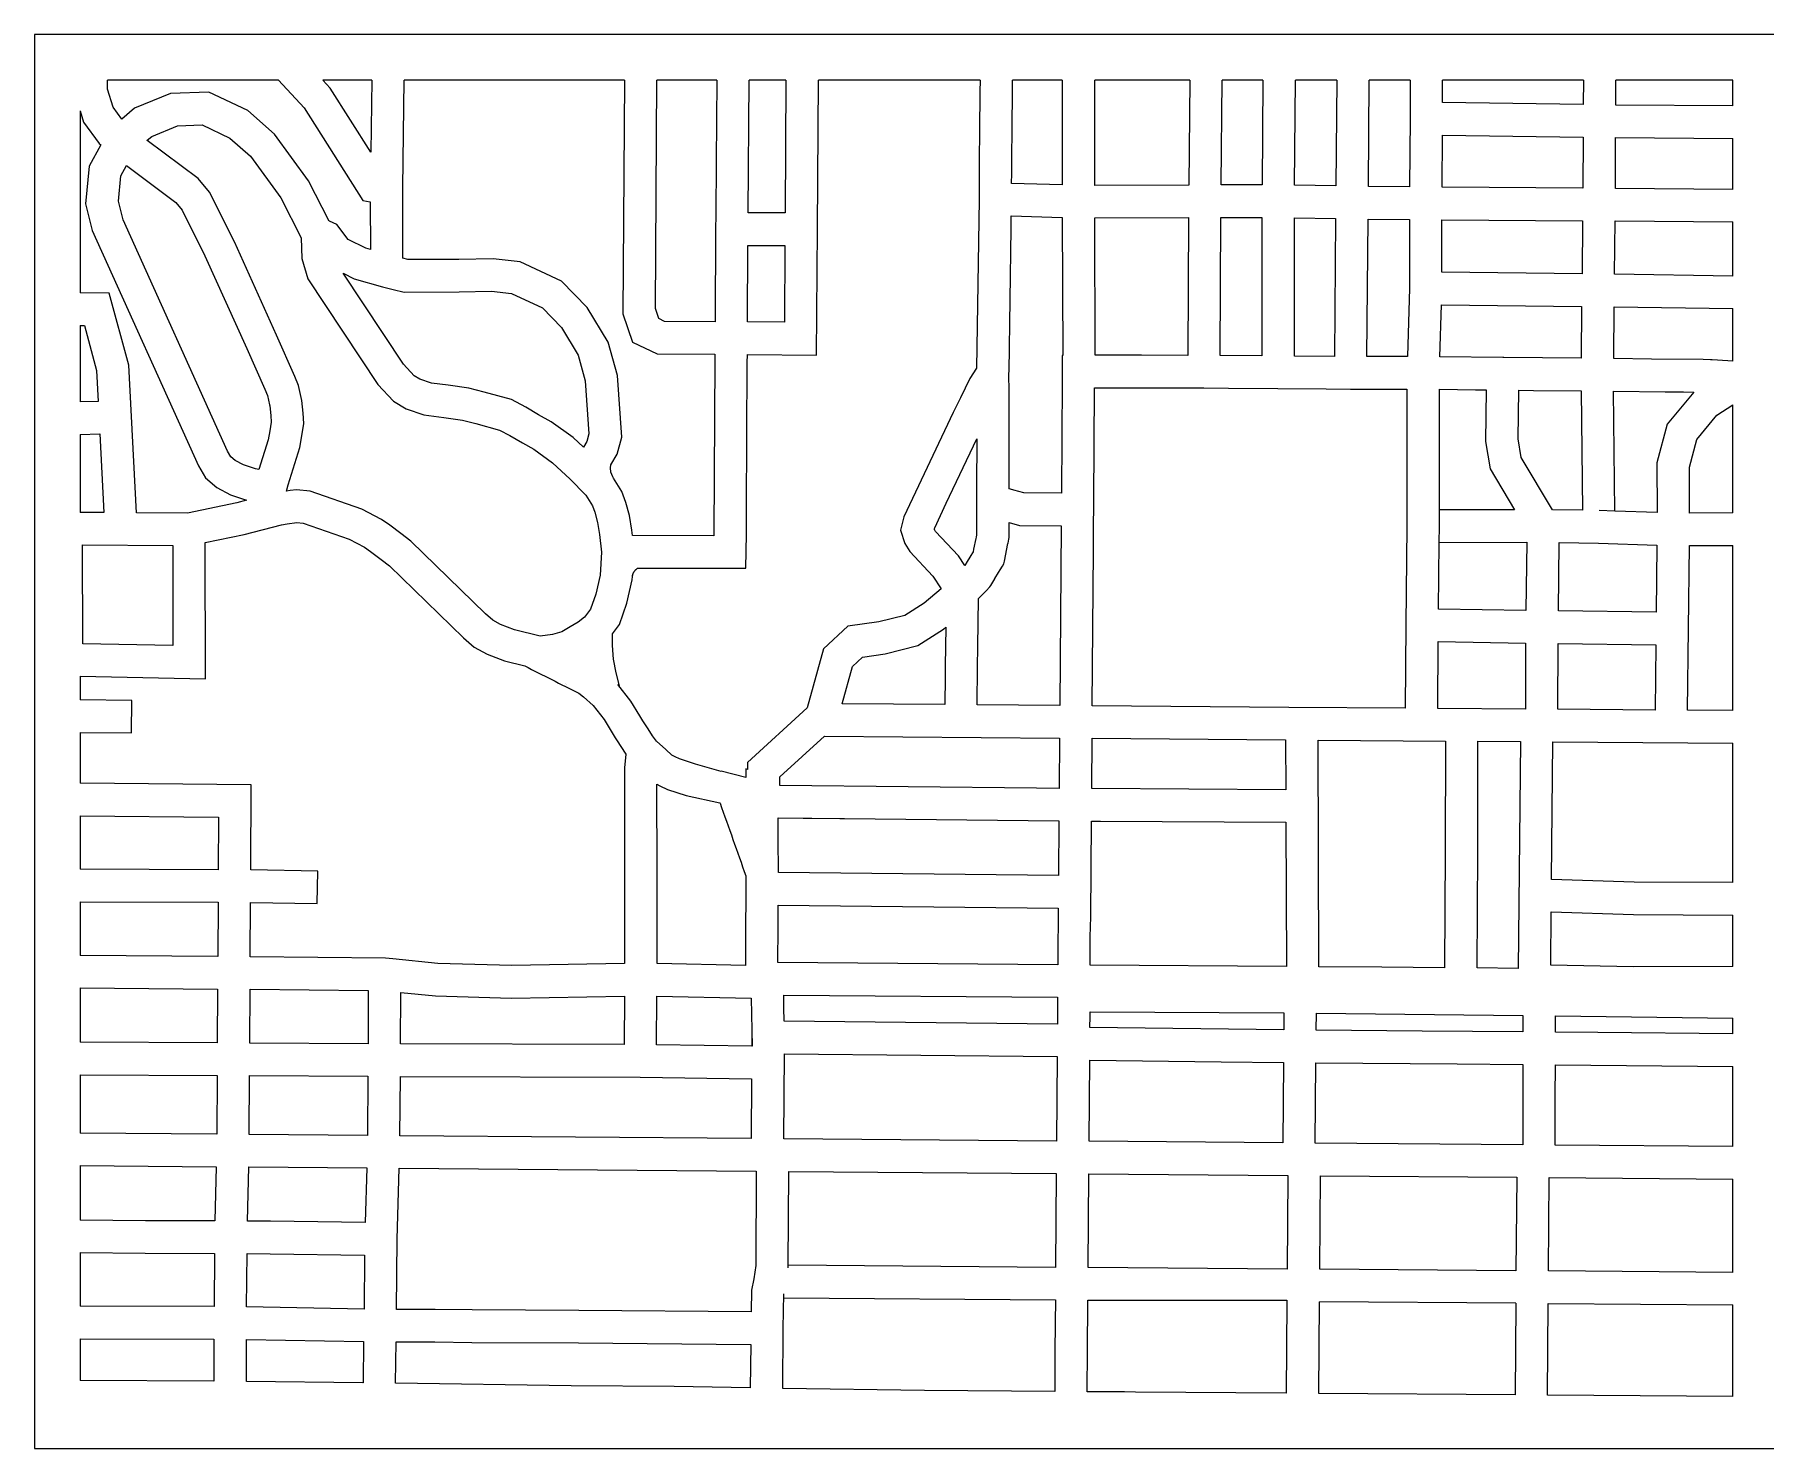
# Model space of a CAD drawing. Header units: millimetres. Extents: x 695 to 1227, y -703 to -486.
# Drawn here: x 694.9 to 960.9, y -703.2 to -486 of the extents above; entities that cross this region are included whole.
import ezdxf

# ---------------------------------------------------------------- set-up
doc = ezdxf.new("R2010")
doc.units = ezdxf.units.MM
doc.layers.add('Laser$Cut', color=1, linetype='Continuous', true_color=0xff0000)
doc.layers.add('Laser$Outline', color=3, linetype='Continuous', true_color=0x00ff00)

msp = doc.modelspace()

# ---------------------------------------------------------------- linework, layer by layer
at = {"layer": 'Laser$Cut'}
for p, q in [((740.36, -494.16), (739.24, -492.95)), ((746.59, -504.01), (740.36, -494.16)), ((746.75, -492.95), (746.59, -504.01)), ((751.51, -509.5), (751.75, -492.95)), ((785.58, -492.95), (785.36, -528.84)), ((746.59, -504.01), (746.59, -504.01)), ((751.54, -520.32), (751.51, -509.5)), ((752.29, -520.51), (751.54, -520.32)), ((751.54, -520.32), (751.54, -520.32)), ((760.16, -520.48), (752.29, -520.51)), ((765.41, -520.38), (760.16, -520.48)), ((768.19, -520.7), (765.41, -520.38)), ((769.58, -520.86), (768.19, -520.7)), ((775.93, -523.81), (769.58, -520.86)), ((779.88, -527.89), (775.93, -523.81)), ((783.1, -533.2), (779.88, -527.89)), ((785.36, -528.84), (786.82, -533.21)), ((784.51, -538.32), (783.1, -533.2)), ((786.82, -533.21), (790.64, -535)), ((790.64, -535), (799.48, -535.06)), ((799.48, -535.91), (799.34, -562.62)), ((799.48, -535.06), (799.48, -535.91)), ((785.17, -547.8), (784.51, -538.32)), ((784.45, -550.39), (785.17, -547.8)), ((783.48, -552.06), (784.45, -550.39)), ((783.42, -552.53), (783.48, -552.06)), ((783.49, -553.15), (783.42, -552.53)), ((783.8, -553.91), (783.49, -553.15)), ((783.9, -554.07), (783.8, -553.91)), ((785.21, -556.15), (783.9, -554.07)), ((785.82, -557.82), (785.21, -556.15)), ((786.36, -559.85), (785.82, -557.82)), ((732.89, -561.26), (733.74, -561.1)), ((733.74, -561.1), (735.24, -560.91)), ((735.24, -560.91), (736.19, -561)), ((736.19, -561), (743.27, -563.47)), ((786.72, -562.07), (786.36, -559.85)), ((721.17, -564), (727.15, -562.74)), ((727.15, -562.74), (732.89, -561.26)), ((743.27, -563.47), (745.66, -564.7)), ((786.81, -562.92), (786.72, -562.07)), ((799.33, -562.93), (786.81, -562.92)), ((799.34, -562.71), (799.33, -562.93)), ((799.34, -562.62), (799.34, -562.71)), ((721.2, -584.93), (721.17, -564)), ((745.66, -564.7), (746.55, -565.34)), ((746.55, -565.34), (748.18, -566.58)), ((748.18, -566.58), (749.46, -567.57)), ((749.46, -567.57), (760.86, -578.61)), ((760.86, -578.61), (762.51, -580.06)), ((762.51, -580.06), (764.47, -581.11)), ((764.47, -581.11), (767.17, -582.15)), ((767.17, -582.15), (770.26, -582.94)), ((701.94, -584.52), (721.2, -584.93)), ((778.59, -587.14), (779.32, -587.69)), ((779.32, -587.69), (780.77, -589.04)), ((709.89, -588.23), (701.94, -588.16)), ((709.85, -593.22), (709.89, -588.23)), ((780.77, -589.04), (782.46, -591.19)), ((701.94, -593.16), (709.85, -593.22)), ((782.46, -591.19), (784.17, -593.99)), ((784.17, -593.99), (784.46, -594.44)), ((784.46, -594.44), (785.02, -595.34)), ((785.02, -595.34), (785.8, -596.5)), ((785.8, -596.5), (785.58, -598.6)), ((728.24, -601.23), (701.94, -600.96)), ((785.58, -598.6), (785.59, -599.82)), ((785.59, -599.82), (785.59, -600.47)), ((785.59, -600.47), (785.62, -615.47)), ((790.62, -614.68), (790.59, -601.1)), ((790.59, -601.1), (790.59, -601.1)), ((790.59, -601.1), (791.05, -601.37)), ((728.17, -614.29), (728.24, -601.23)), ((791.05, -601.37), (792.23, -601.91)), ((792.23, -601.91), (795.08, -602.83)), ((795.08, -602.83), (800.27, -603.96)), ((800.27, -603.96), (800.28, -604.01)), ((738.45, -614.45), (728.17, -614.29)), ((738.37, -619.45), (738.45, -614.45)), ((785.62, -615.47), (785.62, -617.56)), ((790.61, -628.67), (790.62, -615.47)), ((790.62, -615.47), (790.62, -614.68)), ((804.25, -615.21), (804.26, -617.17)), ((728.09, -627.62), (728.14, -619.29)), ((728.14, -619.29), (738.37, -619.45)), ((785.62, -617.56), (785.61, -628.66)), ((804.26, -617.17), (804.2, -624.41)), ((804.2, -624.41), (804.17, -628.97)), ((748.87, -627.83), (728.09, -627.62)), ((749.97, -627.94), (748.87, -627.83)), ((756.9, -628.66), (749.97, -627.94)), ((768.27, -628.97), (756.9, -628.66)), ((785.61, -628.66), (768.27, -628.97)), ((790.61, -628.67), (790.61, -628.67)), ((804.17, -628.97), (790.61, -628.67)), ((804.17, -628.97), (804.17, -628.97)), ((804.17, -628.97), (804.17, -628.97)), ((785.59, -633.66), (785.54, -641.12)), ((790.54, -641.16), (790.59, -633.67)), ((856.86, -675.38), (856.96, -660.97)), ((856.96, -660.97), (887.56, -661.22)), ((887.56, -661.22), (887.45, -675.6)), ((892.44, -675.64), (892.56, -661.26)), ((892.56, -661.26), (922.72, -661.5)), ((922.72, -661.5), (922.61, -675.86)), ((856.76, -688.44), (856.82, -680.38)), ((887.41, -680.6), (887.29, -694.69)), ((887.41, -680.38), (887.41, -680.6)), ((892.29, -694.72), (892.4, -680.64)), ((922.58, -680.86), (922.47, -694.94)), ((856.73, -690.76), (856.76, -688.44)), ((856.72, -691.71), (856.73, -690.76)), ((856.71, -694.46), (856.72, -691.71)), ((862.46, -694.49), (856.71, -694.46)), ((864.13, -694.52), (862.46, -694.49)), ((887.29, -694.69), (864.13, -694.52)), ((922.47, -694.94), (892.29, -694.72))]:
    msp.add_line(p, q, dxfattribs=at)
for points in [[(732.43, -492.95), (736.38, -497.22), (745.38, -511.44), (746.51, -511.62), (746.52, -511.62), (746.54, -518.97), (746.54, -518.97), (746.54, -518.97), (745.86, -518.78), (743.13, -517.42), (741.41, -515.14), (740.27, -514.62), (740.23, -514.61), (737.05, -508.4), (731.82, -501.22), (727.73, -497.63), (721.69, -494.78), (715.83, -495.02), (710.31, -497.27), (708.33, -498.96), (708.33, -498.96), (706.99, -497.12), (706.15, -494.33), (706.16, -492.95)], [(732.43, -492.95), (706.16, -492.95)], [(746.75, -492.95), (739.24, -492.95)], [(785.58, -492.95), (751.75, -492.95)], [(840.24, -492.95), (840.23, -494.76), (840.17, -500.81), (840.13, -505.12), (840.09, -510.06), (840.08, -511.29), (839.7, -537.22), (839.7, -537.22), (838.65, -538.79), (837.23, -541.73), (836.13, -544), (828.55, -560.01), (828, -562.1), (828.66, -564.14), (829.46, -565.38), (832.99, -569.13), (834.24, -571.08), (831.63, -573.28), (828.68, -575.18), (824.71, -576.18), (819.93, -576.84), (816.19, -580.33), (813.66, -589.36), (804.5, -597.76), (804.49, -598.87), (804.27, -598.75), (804.25, -600.06), (800.46, -599.12), (800.46, -599.17), (800.46, -599.17), (796.51, -598.04), (794.04, -597.24), (793.36, -596.93), (792.86, -596.63), (791.95, -595.8), (790.53, -594.49), (790.53, -594.49), (789.92, -593.67), (789.21, -592.61), (788.42, -591.36), (787.96, -590.6), (786.57, -588.33), (784.57, -585.79)], [(787.6, -567.92), (804.22, -567.93), (804.33, -562.69), (804.35, -558.93), (804.47, -536.36), (804.48, -535.1), (815.13, -535.19), (815.28, -515.85), (815.41, -492.95)], [(799.78, -492.95), (799.68, -505.46), (799.61, -513.74), (799.59, -515.81), (799.51, -530.06), (791.77, -530.01), (790.88, -529.59), (790.36, -528.04), (790.58, -492.95)], [(799.78, -492.95), (790.58, -492.95)], [(810.41, -492.95), (810.29, -513.33), (810.29, -513.33), (804.61, -513.33), (804.61, -513.33), (804.78, -492.95)], [(810.41, -492.95), (804.78, -492.95)], [(840.24, -492.95), (815.41, -492.95)], [(852.86, -492.95), (852.86, -501.4), (852.86, -509.04), (845.1, -508.8), (845.1, -508.8), (845.11, -507.29), (845.13, -505.17), (845.18, -500.19), (845.22, -494.8), (845.24, -492.95)], [(852.86, -492.95), (845.24, -492.95)], [(872.46, -492.95), (857.87, -492.95)], [(872.46, -492.95), (872.31, -509.06), (857.89, -509.12), (857.87, -502.14), (857.87, -492.95)], [(883.71, -492.95), (883.59, -509.04), (877.31, -509.05), (877.46, -492.95)], [(883.71, -492.95), (877.46, -492.95)], [(895.06, -492.95), (894.92, -509.2), (888.59, -509.09), (888.59, -509.08), (888.7, -492.95)], [(895.06, -492.95), (888.7, -492.95)], [(906.34, -492.95), (906.35, -498.83), (906.26, -509.36), (899.92, -509.28), (899.92, -509.28), (900.06, -492.95)], [(906.34, -492.95), (900.06, -492.95)], [(932.96, -492.95), (911.34, -492.95)], [(932.96, -492.95), (932.93, -496.71), (911.34, -496.38), (911.34, -496.38), (911.34, -492.95)], [(955.94, -496.89), (937.93, -496.77), (937.96, -492.95)], [(955.94, -496.89), (955.94, -492.95), (937.96, -492.95)], [(701.94, -497.67), (701.94, -525.62)], [(701.94, -497.67), (702.46, -499.38), (704.86, -502.68), (705.09, -502.88), (705.1, -502.88), (703.31, -506.17), (702.76, -511.95), (703.8, -516.04), (720.13, -552.22), (721.19, -554.04), (722.93, -555.53), (725.05, -556.66), (727.51, -557.48), (727.52, -557.48), (727.51, -557.49), (726.01, -557.87), (718.43, -559.47), (710.61, -559.42), (710.61, -559.42), (709.41, -536.72), (706.41, -525.65), (701.94, -525.62)], [(955.94, -509.73), (937.88, -509.58), (937.9, -501.77), (955.94, -501.89)], [(955.94, -509.73), (955.94, -501.89)], [(955.94, -523.06), (937.75, -522.77), (937.75, -522.77), (937.84, -514.58), (955.94, -514.73)], [(955.94, -523.06), (955.94, -514.73)], [(955.94, -536.14), (953.6, -535.97), (952.75, -535.91), (952.49, -535.9), (951.4, -535.88), (943.45, -535.79), (937.63, -535.73), (937.7, -527.77), (955.94, -528.05)], [(955.94, -536.14), (955.94, -528.05)], [(701.94, -530.62), (701.94, -542.37)], [(701.94, -530.62), (702.59, -530.62), (704.47, -537.57), (704.71, -542.3), (701.94, -542.37)], [(857.49, -589.06), (857.49, -589.05), (857.66, -565.2), (857.69, -561.18), (857.7, -560.88), (857.72, -558.94), (857.73, -557.69), (857.85, -540.21), (869.02, -540.22), (874.63, -540.23), (878.41, -540.26), (886, -540.33), (886.03, -540.33), (893.42, -540.37), (897.18, -540.4), (900.84, -540.4), (905.84, -540.4), (905.84, -561.5), (905.66, -576.65), (905.6, -589.44), (887.71, -589.31), (857.49, -589.06)], [(910.81, -563.98), (924.27, -563.94), (924.13, -574.42), (924.13, -574.43), (910.69, -574.21), (910.69, -574.21), (910.69, -574.21), (910.81, -563.98), (910.84, -561.53), (910.84, -558.98), (910.84, -540.43), (916.39, -540.51), (918.04, -540.53), (918.04, -540.53), (917.92, -548.45), (918.66, -552.68), (922.4, -558.95), (910.84, -558.98)], [(937.81, -559.15), (937.62, -540.72), (945.54, -540.81), (948.34, -540.84), (949.95, -540.86), (945.86, -545.79), (944.26, -551.75), (944.3, -559.37), (944.29, -559.37), (937.81, -559.15), (935.4, -559.07)], [(955.94, -559.43), (949.3, -559.45), (949.26, -552.39), (950.4, -548.14), (953.47, -544.44), (955.94, -542.85)], [(955.94, -559.43), (955.94, -542.85)], [(701.94, -547.37), (704.97, -547.29), (704.97, -547.29), (705.6, -559.38), (701.94, -559.36)], [(701.94, -547.37), (701.94, -559.36)], [(955.94, -589.81), (948.99, -589.76), (949.1, -577.24), (949.28, -564.44), (955.94, -564.43)], [(955.94, -589.81), (955.94, -564.43)], [(784.9, -586.21), (784.34, -583.99), (783.89, -581.88), (783.74, -579.79), (783.77, -578.01), (784.82, -576.57), (785.98, -573.31), (786.8, -569.71), (786.83, -569.18), (786.85, -568.99)], [(701.94, -584.52), (701.94, -588.16)], [(701.94, -593.16), (701.94, -600.96)], [(857.45, -594.06), (887.19, -594.3), (887.22, -601.97), (857.4, -601.79), (857.4, -601.79), (857.45, -594.06)], [(955.94, -616.23), (940.77, -616.15), (928.08, -615.74), (928.28, -594.6), (955.94, -594.81)], [(955.94, -616.23), (955.94, -594.81)], [(701.94, -605.95), (701.94, -614.19)], [(701.94, -605.95), (723.21, -606.17), (723.17, -614.25), (701.94, -614.19)], [(701.94, -619.18), (701.94, -627.43)], [(701.94, -619.18), (723.14, -619.24), (723.09, -627.58), (701.94, -627.43)], [(955.94, -629.14), (940.61, -629.16), (927.95, -628.91), (928.03, -620.74), (928.02, -620.74), (940.68, -621.15), (955.94, -621.22)], [(955.94, -629.14), (955.94, -621.22)], [(701.94, -632.42), (701.94, -640.76)], [(701.94, -632.42), (723.06, -632.58), (723.01, -640.85), (701.94, -640.76)], [(785.54, -641.12), (785.53, -641.12), (751.19, -641), (751.21, -633.1), (756.57, -633.65), (768.24, -633.97), (785.59, -633.66)], [(790.59, -633.67), (805.07, -633.99), (805.07, -633.99), (805.21, -641.38), (805.18, -641.38), (790.54, -641.16)], [(955.94, -639.48), (935.17, -639.28), (928.68, -639.22), (928.67, -636.72), (955.94, -637.04)], [(955.94, -639.48), (955.94, -637.04)], [(805.19, -640), (805.18, -641.37), (805.18, -641.38)], [(701.94, -645.76), (701.94, -654.72)], [(701.94, -645.76), (722.97, -645.85), (722.92, -654.89), (722.92, -654.89), (722.92, -654.89), (701.94, -654.72)], [(955.94, -656.77), (928.64, -656.55), (928.64, -656.55), (928.65, -649.19), (928.67, -644.22), (955.94, -644.48)], [(955.94, -656.77), (955.94, -644.48)], [(701.94, -659.71), (701.94, -668.08)], [(701.94, -659.71), (722.84, -659.88), (722.66, -668.21), (711.98, -668.17), (701.94, -668.08)], [(810.75, -675.42), (810.75, -675.02), (810.83, -660.6), (810.83, -660.6), (851.96, -660.93), (851.96, -660.93), (851.86, -675.34), (851.86, -675.34), (810.76, -675.03), (810.75, -675.03)], [(955.94, -676.11), (927.61, -675.9), (927.72, -661.54), (955.94, -661.77)], [(955.94, -676.11), (955.94, -661.77)], [(701.94, -673.08), (701.94, -681.3)], [(701.94, -673.08), (711.95, -673.16), (722.58, -673.21), (722.58, -673.21), (722.52, -681.37), (701.94, -681.3)], [(887.45, -675.6), (856.86, -675.38)], [(922.61, -675.86), (892.44, -675.64)], [(810.08, -680.02), (851.82, -680.34), (851.8, -683.88), (851.76, -688.4), (851.75, -689.38), (851.73, -691.67), (851.72, -693.38), (851.71, -694.42), (851.71, -694.43), (831.68, -694.28), (809.92, -693.93), (810, -684.72), (810.09, -679.39)], [(856.82, -680.38), (887.41, -680.38)], [(922.58, -680.86), (892.4, -680.64)], [(955.94, -695.19), (927.47, -694.98), (927.57, -680.9), (955.94, -681.1)], [(955.94, -695.19), (955.94, -681.1)], [(701.94, -686.3), (701.94, -692.71)], [(701.94, -686.3), (722.5, -686.37), (722.5, -686.37), (722.5, -692.85), (701.94, -692.71)]]:
    msp.add_lwpolyline(points, dxfattribs=at)
for points in [[(712.24, -502.2), (712.24, -502.19), (712.95, -501.59), (716.91, -499.97), (720.67, -499.82), (724.96, -501.85), (728.11, -504.61), (732.78, -511.03), (735.92, -517.15), (735.99, -520.35), (736.91, -523.47), (747.68, -539.68), (750.08, -542.29), (752.05, -543.43), (754.76, -544.38), (757.82, -544.76), (760.7, -545.18), (762.77, -545.69), (766.38, -546.7), (767.96, -547.53), (769.9, -548.69), (771.66, -549.65), (774.53, -551.74), (777.26, -554.27), (779.61, -556.63), (779.67, -556.73), (780.7, -558.36), (781.05, -559.32), (781.47, -560.9), (781.76, -562.74), (782.06, -565.47), (781.84, -569), (781.18, -571.91), (780.36, -574.21), (779.47, -575.43), (778.48, -576.21), (777.26, -576.95), (775.96, -577.68), (774.52, -578.09), (772.62, -578.39), (768.69, -577.38), (766.56, -576.56), (765.38, -575.92), (764.25, -574.94), (752.74, -563.79), (751.23, -562.62), (749.52, -561.31), (748.27, -560.42), (745.25, -558.86), (737.27, -556.09), (735.18, -555.88), (734.19, -556.01), (733.63, -556.08), (733.93, -555.1), (735.71, -549.4), (736.03, -547.6), (736.29, -545.7), (736.22, -544.09), (736.02, -542.14), (735.91, -541.68), (735.49, -539.88), (734.93, -538.48), (732.12, -532.15), (725.64, -517.79), (721.82, -510.15), (720.07, -508.07)], [(932.91, -501.71), (932.88, -509.55), (932.88, -509.55), (911.25, -509.41), (911.32, -501.38)], [(709.06, -506.06), (709.05, -506.06), (716.62, -511.73), (717.61, -512.91), (721.12, -519.94), (727.56, -534.19), (730.33, -540.43), (730.71, -541.39), (731.04, -542.81), (731.08, -542.97), (731.23, -544.45), (731.28, -545.48), (731.1, -546.83), (730.85, -548.21), (729.42, -552.77), (728.89, -552.68), (727.03, -552.05), (725.76, -551.38), (725.09, -550.8), (724.58, -549.93), (708.54, -514.39), (707.82, -511.56), (708.19, -507.66)], [(845.04, -513.8), (852.86, -514.04), (852.87, -514.04), (852.94, -535.24), (852.94, -535.25), (852.94, -535.25), (852.88, -535.25), (852.87, -537.69), (852.86, -539.21), (852.74, -556.4), (852.74, -556.4), (846.98, -556.36), (845.45, -555.95), (845.28, -555.91), (844.71, -555.75), (844.72, -552.96), (844.72, -552.24), (844.73, -546.25), (844.73, -545.62), (844.71, -541.15), (844.71, -540.86), (844.69, -538.01), (844.7, -537.68), (845.01, -515.74)], [(872.28, -514.05), (872.16, -535.23), (865.05, -535.22), (857.94, -535.22), (857.9, -514.29), (857.9, -514.12)], [(877.16, -535.25), (877.27, -514.04), (883.57, -514.04), (883.57, -514.04), (883.55, -535.31), (883.55, -535.31)], [(888.57, -514.08), (894.88, -514.2), (894.71, -535.38), (894.71, -535.38), (888.55, -535.35), (888.55, -535.35)], [(899.88, -514.28), (906.23, -514.35), (906.23, -524.88), (905.92, -535.4), (905.91, -535.4), (902.85, -535.4), (899.71, -535.4)], [(932.85, -514.54), (932.76, -522.7), (932.76, -522.7), (911.23, -522.45), (911.23, -514.4)], [(804.57, -518.33), (810.26, -518.33), (810.17, -530.15), (804.51, -530.1), (804.51, -530.1)], [(742.34, -522.61), (744.04, -523.45), (748.41, -524.71), (750.06, -525.11), (751.71, -525.5), (760.21, -525.48), (765.17, -525.39), (768.21, -525.74), (772.98, -527.95), (775.9, -530.96), (778.47, -535.2), (779.55, -539.16), (780.12, -547.29), (779.8, -548.44), (779.28, -549.33), (777.71, -547.87), (774.34, -545.42), (772.38, -544.35), (770.41, -543.17), (768.24, -542.03), (764.04, -540.86), (761.66, -540.27), (758.49, -539.81), (755.92, -539.49), (754.14, -538.87), (753.25, -538.35), (751.63, -536.59)], [(910.91, -535.44), (910.91, -535.43), (911.15, -527.45), (932.7, -527.7), (932.63, -535.68), (920.74, -535.57), (920.61, -535.57)], [(932.63, -540.67), (932.81, -559.03), (928.23, -558.96), (923.42, -550.91), (922.93, -548.06), (923.04, -540.59), (925.28, -540.61)], [(837.9, -567.51), (837.9, -567.52), (836.95, -566.04), (833.41, -562.29), (833.22, -561.98), (833.21, -561.95), (833.27, -561.73), (835.05, -557.95), (839.73, -548.07), (839.73, -551.4), (839.72, -552.23), (839.72, -556.81), (839.71, -557.68), (839.72, -561.95), (839.72, -562.73), (839.71, -562.79), (839.64, -563.15), (839.59, -563.35), (839.26, -564.99), (839.17, -565.42), (839.07, -565.59), (838.83, -565.98), (838.68, -566.23), (838.28, -566.88), (838.27, -566.91)], [(852.49, -589.02), (839.81, -588.91), (839.81, -588.9), (839.87, -583.06), (839.91, -580.01), (840.02, -572.6), (840.02, -572.6), (840.59, -572), (841.17, -571.4), (841.75, -570.8), (841.89, -570.56), (842.51, -569.55), (842.53, -569.51), (843.1, -568.58), (843.33, -568.2), (843.67, -567.64), (843.9, -567.27), (843.98, -566.84), (844.53, -564.15), (844.55, -564.07), (844.67, -563.48), (844.72, -563.23), (844.72, -562.98), (844.72, -560.93), (846.31, -561.35), (852.69, -561.4), (852.69, -561.4)], [(702.29, -564.36), (702.29, -564.36), (716.18, -564.46), (716.19, -579.82), (702.33, -579.53)], [(929.12, -574.5), (929.13, -574.5), (929.26, -563.97), (935.27, -564.07), (944.28, -564.37), (944.14, -574.68), (944.14, -574.68), (944.13, -574.68)], [(834.81, -588.87), (819.03, -588.74), (819.03, -588.74), (820.62, -583.02), (822.18, -581.57), (825.67, -581.09), (830.69, -579.82), (834.6, -577.31), (834.96, -577.01), (834.88, -583), (834.86, -584.61), (834.81, -588.87)], [(910.65, -579.2), (924.09, -579.42), (924.06, -589.58), (910.6, -589.48)], [(929.08, -579.49), (929.09, -579.5), (944.08, -579.68), (944.08, -579.68), (944.08, -579.68), (943.99, -589.72), (929.05, -589.61)], [(852.45, -594.02), (852.4, -601.74), (852.4, -601.75), (848.93, -601.71), (809.47, -601.3), (809.48, -599.97), (816.31, -593.72)], [(892.19, -594.34), (911.76, -594.48), (911.73, -611.47), (911.62, -629.31), (902, -629.24), (892.33, -629.15), (892.33, -629.14)], [(916.62, -629.35), (916.62, -629.35), (916.62, -629.34), (916.73, -611.49), (916.76, -594.52), (923.29, -594.56), (922.95, -629.41)], [(819.43, -606.4), (852.36, -606.75), (852.3, -615.14), (852.3, -615.15), (809.25, -614.7), (809.23, -609.48), (809.23, -606.29), (813.08, -606.33), (814.38, -606.35), (818.7, -606.39), (819.41, -606.4)], [(857.19, -624.55), (857.25, -621.48), (857.36, -606.79), (858.76, -606.8), (887.24, -606.97), (887.33, -629.11), (857.18, -628.89), (857.18, -628.89), (857.18, -628.88), (857.19, -626.47)], [(852.19, -628.84), (852.19, -628.85), (809.17, -628.52), (809.18, -627.13), (809.2, -624.45), (809.23, -619.7), (852.26, -620.15), (852.24, -623.75), (852.2, -624.36), (852.19, -627.95)], [(728, -640.88), (728.05, -632.62), (746.22, -632.8), (746.19, -640.97), (746.19, -640.98)], [(810.07, -634.36), (810.06, -633.53), (852.16, -633.85), (852.16, -633.85), (852.13, -637.97), (810.14, -637.53), (810.1, -635.42), (810.08, -634.39), (810.07, -634.37)], [(886.93, -636.23), (886.91, -638.87), (857.13, -638.51), (857.14, -636.81), (857.14, -636.06)], [(891.9, -638.92), (891.93, -636.27), (923.67, -636.67), (923.68, -639.17), (923.68, -639.18), (923.67, -639.18), (908.18, -639.05)], [(852.1, -642.96), (852, -655.93), (810.07, -655.59), (810.17, -642.53), (852.1, -642.96)], [(857, -655.97), (857.09, -643.51), (877.31, -643.75), (886.86, -643.87), (886.87, -643.87), (886.77, -656.21), (886.77, -656.21)], [(727.91, -654.92), (727.97, -645.88), (746.16, -645.98), (746.17, -645.98), (746.09, -655.07), (727.92, -654.93), (727.91, -654.93)], [(805.14, -646.37), (805.08, -655.55), (751.09, -655.12), (751.16, -646), (788, -646.12)], [(891.77, -656.25), (891.77, -656.25), (891.86, -643.92), (913.56, -644.09), (923.67, -644.17), (923.65, -649.17), (923.64, -656.51), (923.64, -656.51)], [(727.84, -659.92), (746, -660.07), (746, -660.07), (745.72, -668.45), (731.17, -668.25), (727.65, -668.24)], [(805.05, -682.17), (805.05, -682.18), (778.58, -681.96), (762.19, -681.87), (756.48, -681.8), (750.57, -681.8), (750.64, -671.03), (750.99, -660.11), (805.83, -660.56), (805.83, -660.55), (805.76, -675.05), (805.46, -677.08), (805.1, -678.85)], [(727.52, -681.41), (727.58, -673.23), (731.13, -673.25), (745.63, -673.45), (745.57, -681.74), (727.52, -681.42), (727.52, -681.42)], [(727.5, -686.42), (727.5, -686.42), (745.51, -686.74), (745.41, -693.09), (745.4, -693.09), (727.49, -692.9), (727.49, -692.9)], [(804.98, -687.17), (804.99, -687.17), (804.93, -693.85), (804.92, -693.85), (793.23, -693.67), (777.38, -693.54), (750.4, -693.15), (750.4, -693.14), (750.51, -686.79), (756.45, -686.8), (762.14, -686.87), (778.54, -686.96)]]:
    msp.add_lwpolyline(points, close=True, dxfattribs=at)
for points, degree in [([(740.2, -514.59), (740.21, -514.6), (740.22, -514.6), (740.23, -514.61)], 3), ([(733.93, -555.1), (733.93, -555.1), (733.93, -555.1)], 2), ([(786.83, -569.18), (786.83, -569.18), (786.84, -569.14), (786.84, -569.14)], 3), ([(786.84, -569.09), (786.84, -569.09), (786.85, -569.04), (786.85, -569.04)], 3), ([(786.84, -569.14), (786.84, -569.14), (786.84, -569.09), (786.84, -569.09)], 3), ([(786.85, -569.04), (786.85, -569.04), (786.86, -568.99), (786.86, -568.99)], 3), ([(786.86, -568.99), (786.86, -568.99), (786.87, -568.96), (786.87, -568.94)], 3), ([(786.87, -568.94), (786.87, -568.94), (786.88, -568.89), (786.88, -568.89)], 3), ([(786.88, -568.89), (786.88, -568.89), (786.9, -568.85), (786.9, -568.85)], 3), ([(786.9, -568.85), (786.9, -568.85), (786.92, -568.8), (786.92, -568.8)], 3), ([(786.92, -568.8), (786.92, -568.8), (786.93, -568.75), (786.93, -568.75)], 3), ([(786.93, -568.75), (786.94, -568.75), (786.94, -568.75), (786.94, -568.74)], 3), ([(786.94, -568.74), (786.94, -568.74), (786.94, -568.73), (786.95, -568.71)], 3), ([(786.95, -568.71), (786.96, -568.69), (786.96, -568.68), (786.97, -568.67)], 3), ([(786.97, -568.67), (786.97, -568.67), (786.97, -568.67), (786.97, -568.66)], 3), ([(786.97, -568.66), (786.98, -568.66), (786.98, -568.66), (786.98, -568.66)], 3), ([(786.98, -568.66), (786.98, -568.66), (787, -568.61), (787, -568.61)], 3), ([(787, -568.61), (787, -568.61), (787.03, -568.56), (787.03, -568.56)], 3), ([(787.03, -568.56), (787.03, -568.56), (787.05, -568.52), (787.05, -568.52)], 3), ([(787.05, -568.52), (787.05, -568.52), (787.08, -568.47), (787.08, -568.47)], 3), ([(787.08, -568.47), (787.09, -568.46), (787.11, -568.44), (787.11, -568.43)], 3), ([(787.11, -568.43), (787.11, -568.43), (787.15, -568.38), (787.15, -568.38)], 3), ([(787.15, -568.38), (787.15, -568.38), (787.18, -568.33), (787.18, -568.33)], 3), ([(787.18, -568.33), (787.18, -568.33), (787.22, -568.29), (787.22, -568.29)], 3), ([(787.22, -568.29), (787.23, -568.28), (787.25, -568.26), (787.26, -568.24)], 3), ([(787.26, -568.24), (787.26, -568.24), (787.3, -568.2), (787.3, -568.2)], 3), ([(787.3, -568.2), (787.3, -568.2), (787.34, -568.15), (787.34, -568.15)], 3), ([(787.34, -568.15), (787.34, -568.15), (787.38, -568.11), (787.38, -568.11)], 3), ([(787.38, -568.11), (787.38, -568.11), (787.43, -568.07), (787.43, -568.07)], 3), ([(787.43, -568.07), (787.43, -568.07), (787.48, -568.02), (787.48, -568.02)], 3), ([(787.48, -568.02), (787.48, -568.02), (787.51, -567.99), (787.53, -567.98)], 3), ([(787.53, -567.98), (787.53, -567.98), (787.58, -567.93), (787.58, -567.93)], 3), ([(787.58, -567.93), (787.58, -567.93), (787.59, -567.93), (787.6, -567.92)], 3), ([(765.9, -580.63), (765.9, -580.63), (765.9, -580.63), (765.9, -580.63)], 3), ([(765.9, -580.63), (765.9, -580.63), (765.9, -580.63), (765.9, -580.63)], 3), ([(765.9, -580.65), (765.9, -580.65), (765.9, -580.65)], 2), ([(770.26, -582.94), (773.04, -584.34), (775.81, -585.74), (778.59, -587.14)], 3), ([(776.5, -585.69), (776.5, -585.69), (776.5, -585.69), (776.5, -585.69)], 3), ([(776.72, -585.84), (776.72, -585.84), (776.72, -585.85), (776.72, -585.85)], 3), ([(800.28, -604.01), (801.6, -607.75), (802.93, -611.48), (804.25, -615.21)], 3), ([(819.4, -606.4), (819.4, -606.4), (819.41, -606.4), (819.41, -606.4)], 3), ([(852.24, -623.83), (852.24, -623.83), (852.24, -623.83)], 2), ([(809.18, -627.13), (809.18, -627.13), (809.18, -627.13), (809.18, -627.13)], 3), ([(857.19, -626.47), (857.19, -626.47), (857.19, -626.47)], 2), ([(887.32, -627), (887.32, -627), (887.32, -627)], 2), ([(810.07, -634.36), (810.07, -634.36), (810.08, -634.36), (810.08, -634.36)], 3), ([(810.07, -634.39), (810.07, -634.39), (810.07, -634.39), (810.08, -634.39)], 3)]:
    msp.add_open_spline(points, degree=degree, dxfattribs=at)
at = {"layer": 'Laser$Outline'}
msp.add_lwpolyline([(1226.94, -703.15), (1226.94, -485.95), (694.94, -485.95), (694.94, -703.15)], close=True, dxfattribs=at)

doc.saveas('drawing.dxf')
